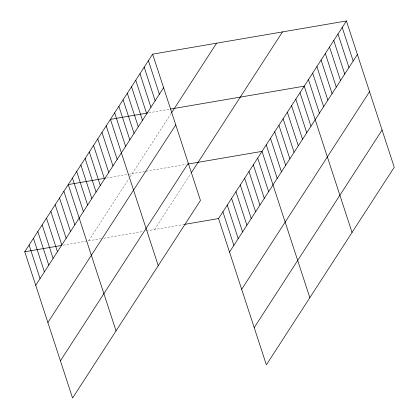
<?xml version="1.0" encoding="UTF-8"?>
<svg xmlns="http://www.w3.org/2000/svg" width="419" height="419" viewBox="0 0 419 419"><rect width="100%" height="100%" fill="white"/><g stroke="black" fill="none" stroke-linecap="round" stroke-linejoin="round"><path stroke-width="0.31" stroke-dasharray="2.1 1.57" d="M88.708 240.799L128.843 178.782M130.178 176.713L171.219 113.298M154.601 229.512L190.718 173.696M148.803 112.79L169.91 109.17M106.604 177.996L127.711 174.383M128.35 174.273L144.738 171.465M145.99 171.251L186.156 164.368M63.128 245.183L101.257 238.652M103.771 238.222L142.675 231.555M146.441 230.911L184.02 224.474"/><path stroke-width="0.63" d="M152.631 54.151L200.45 200.444L72.571 398.05L24.752 251.756L152.631 54.151L346.429 20.95L394.248 167.244L266.369 364.849L218.55 218.556L346.429 20.95M35.715 285.297L163.593 87.691M171.57 112.753L216.586 43.194M47.876 322.504L175.755 124.899M60.409 360.843L188.283 163.237M191.389 172.665L282.479 31.907M229.518 252.097L357.391 54.491M241.679 289.304L369.553 91.698M254.207 327.637L382.086 130.037M147.525 113.004L110.433 119.363L158.246 265.656M170.549 109.06L304.231 86.162L352.049 232.451M105.326 178.216L68.234 184.57L116.047 330.863M188.037 164.044L262.032 151.369L309.845 297.663M24.752 251.756L61.844 245.403M184.659 224.364L218.55 218.556M342.213 27.471L353.175 61.012M337.992 33.991L348.954 67.532M333.77 40.512L344.732 74.053M329.549 47.033L340.511 80.574M325.333 53.553L336.295 87.094M321.111 60.074L332.073 93.615M316.89 66.595L327.852 100.136M312.674 73.115L323.636 106.656M308.452 79.636L319.414 113.177M300.009 92.683L310.971 126.219M295.793 99.203L306.755 132.739M291.572 105.724L302.534 139.26M287.35 112.245L298.312 145.781M283.129 118.766L294.096 152.301M278.913 125.286L289.875 158.827M274.691 131.807L285.653 165.348M270.47 138.328L281.432 171.869M266.254 144.848L277.216 178.389M257.685 158.089L268.647 191.63M253.338 164.808L264.3 198.344M248.986 171.523L259.948 205.064M244.638 178.243L255.6 211.784M240.291 184.962L251.253 218.503M235.944 191.682L246.906 225.218M231.597 198.402L242.559 231.937M227.25 205.116L238.212 238.657M222.903 211.836L233.865 245.377M148.41 60.671L159.372 94.212M144.194 67.192L155.156 100.733M139.972 73.713L150.934 107.254M135.751 80.233L146.713 113.774M131.529 86.759L142.491 120.295M127.313 93.28L138.275 126.816M123.092 99.801L134.054 133.336M118.87 106.321L129.832 139.857M114.649 112.842L125.616 146.378M106.211 125.883L117.173 159.424M101.99 132.404L112.952 165.945M97.774 138.925L108.736 172.466M93.552 145.445L104.514 178.986M89.331 151.966L100.293 185.507M85.109 158.487L96.071 192.028M80.893 165.007L91.855 198.548M76.672 171.528L87.634 205.069M72.45 178.049L83.412 211.59M63.882 191.289L74.844 224.83M59.535 198.009L70.497 231.55M55.188 204.729L66.15 238.264M50.84 211.443L61.803 244.984M46.493 218.163L57.455 251.704M42.146 224.883L53.108 258.423M37.799 231.602L48.761 265.138M33.447 238.322L44.414 271.858M29.1 245.036L40.062 278.577"/></g></svg>
